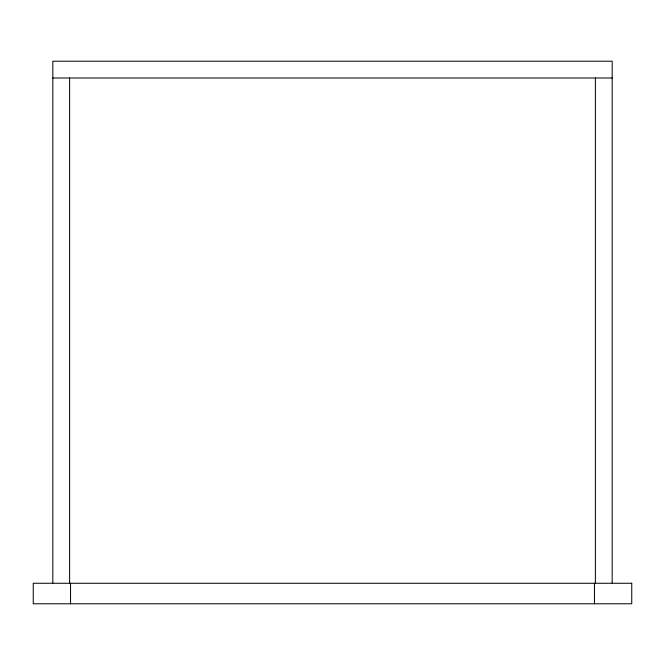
<?xml version="1.0" encoding="UTF-8"?>
<svg xmlns="http://www.w3.org/2000/svg" width="665" height="665" viewBox="0 0 665 665"><rect width="100%" height="100%" fill="white"/><g stroke="black" fill="none" stroke-linecap="round" stroke-linejoin="round"><path stroke-width="1" d="M52.826 77.996L612.174 77.996M612.174 583.271L612.174 61.213L52.826 61.213L52.826 583.271M595.391 77.996L595.391 583.271M594.46 583.271L594.46 603.787M70.54 583.271L70.54 603.787M69.609 77.996L69.609 583.271M631.75 583.271L33.25 583.271L33.25 603.787L631.75 603.787L631.75 583.271"/></g></svg>
